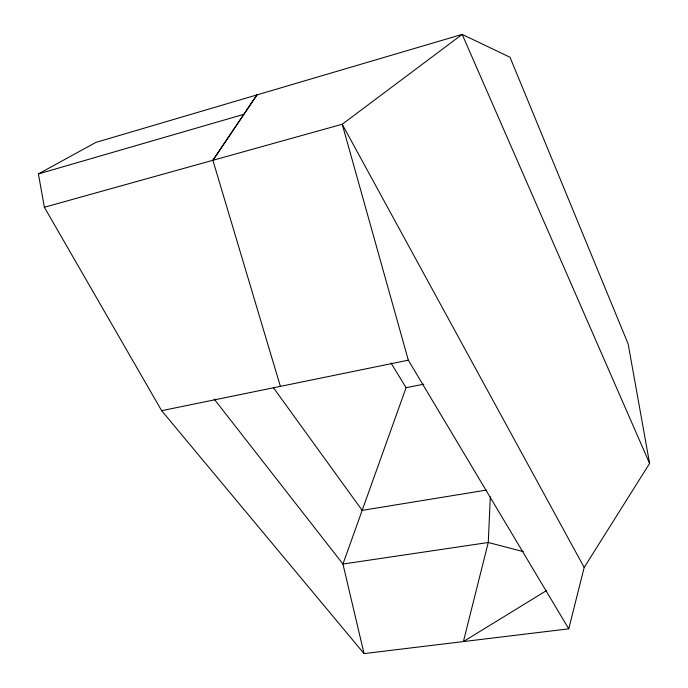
<?xml version="1.0" encoding="UTF-8"?>
<svg xmlns="http://www.w3.org/2000/svg" width="688" height="688" viewBox="0 0 688 688"><rect width="100%" height="100%" fill="white"/><g stroke="black" fill="none" stroke-linecap="round" stroke-linejoin="round"><path stroke-width="1.03" d="M490.32 496.831L488.265 542.497L463.394 641.577L546.659 590.485M568.752 628.832L584.181 567.462L649.601 463.454L628.153 343.966L510.006 57.233L462.173 34.4L95.881 142.399L38.399 173.926L44.367 207.251L161.637 410.676L364.029 653.6L568.752 628.832L408.319 360.177L342.22 124.253L462.173 34.4L649.601 463.454M390.956 362.972L406.092 387.679L342.951 564.04L364.029 653.6M212.884 160.295L256.951 94.91L212.884 160.295L280.386 386.364M38.399 173.926L243.604 114.397M44.367 207.251L342.22 124.253L584.181 567.462M161.637 410.676L408.319 360.177M406.092 387.679L423.842 384.188M486.45 490.088L362.189 510.376L273.42 387.714M523.327 551.621L488.265 542.497L342.951 564.04L214.131 399.023"/></g></svg>
